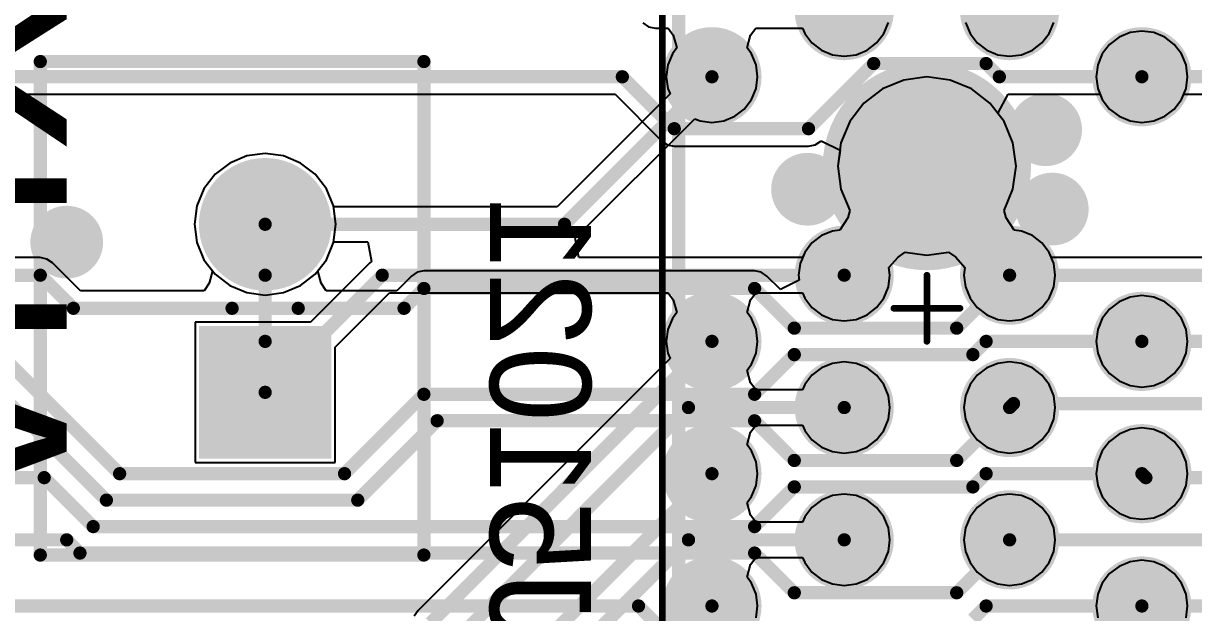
# Model space of a CAD drawing. Header units: millimetres. Extents: x 372 to 687, y 380 to 482.
# Drawn here: x 507.34 to 525.04, y 426.4 to 435.31 of the extents above; entities that cross this region are included whole.
import ezdxf

# ---------------------------------------------------------------- set-up
doc = ezdxf.new("R2010")
doc.units = ezdxf.units.MM
for name, color, linetype in [('BottomLayer', 5, 'Continuous'), ('BottomOverlay', 54, 'Continuous'), ('BottomSolder', 6, 'Continuous'), ('InternalPlane1', 76, 'Continuous'), ('InternalPlane2', 16, 'Continuous'), ('Mechanical13', 56, 'Continuous'), ('Mechanical15', 56, 'Continuous'), ('MultiLayer', 9, 'Continuous'), ('PadHoleLayer', 156, 'Continuous'), ('TopLayer', 1, 'Continuous'), ('TopSolder', 216, 'Continuous'), ('ViaHoleLayer', 16, 'Continuous')]:
    doc.layers.add(name, color=color, linetype=linetype)

# ---------------------------------------------------------------- blocks, each defined once
blk = doc.blocks.new('PCI_E_______36P_340')
at = {"layer": 'BottomLayer'}
for points, const_width in [([(-4.762, 3.245, 1), (-4.237, 3.245, 1)], 0.525), ([(-2.762, 3.245, 1), (-2.237, 3.245, 1)], 0.525), ([(-0.762, 3.245, 1), (-0.237, 3.245, 1)], 0.525), ([(3.238, 3.245, 1), (3.763, 3.245, 1)], 0.525), ([(-3.762, 1.245, 1), (-3.237, 1.245, 1)], 0.525), ([(-1.762, 1.245, 1), (-1.237, 1.245, 1)], 0.525), ([(0.238, 1.245, 1), (0.763, 1.245, 1)], 0.525), ([(4.238, 1.245, 1), (4.763, 1.245, 1)], 0.525), ([(1.638, -0.005, 1), (2.663, -0.005, 1)], 1.025), ([(-3.762, -1.255, 1), (-3.237, -1.255, 1)], 0.525), ([(-1.762, -1.255, 1), (-1.237, -1.255, 1)], 0.525), ([(0.238, -1.255, 1), (0.763, -1.255, 1)], 0.525), ([(4.238, -1.255, 1), (4.763, -1.255, 1)], 0.525), ([(-4.762, -3.255, 1), (-4.237, -3.255, 1)], 0.525), ([(-2.762, -3.255, 1), (-2.237, -3.255, 1)], 0.525), ([(-0.762, -3.255, 1), (-0.237, -3.255, 1)], 0.525), ([(3.238, -3.255, 1), (3.763, -3.255, 1)], 0.525)]:
    blk.add_lwpolyline(points, format="xyb", close=True, dxfattribs=dict(at, const_width=const_width))
at = {"layer": 'BottomSolder'}
for points, const_width in [([(-4.813, 3.245, 1), (-4.186, 3.245, 1)], 0.627), ([(-2.813, 3.245, 1), (-2.186, 3.245, 1)], 0.627), ([(-0.813, 3.245, 1), (-0.186, 3.245, 1)], 0.627), ([(3.187, 3.245, 1), (3.814, 3.245, 1)], 0.627), ([(-3.813, 1.245, 1), (-3.186, 1.245, 1)], 0.627), ([(-1.813, 1.245, 1), (-1.186, 1.245, 1)], 0.627), ([(0.187, 1.245, 1), (0.814, 1.245, 1)], 0.627), ([(4.187, 1.245, 1), (4.814, 1.245, 1)], 0.627), ([(1.587, -0.005, 1), (2.714, -0.005, 1)], 1.127), ([(-3.813, -1.255, 1), (-3.186, -1.255, 1)], 0.627), ([(-1.813, -1.255, 1), (-1.186, -1.255, 1)], 0.627), ([(0.187, -1.255, 1), (0.814, -1.255, 1)], 0.627), ([(4.187, -1.255, 1), (4.814, -1.255, 1)], 0.627), ([(-4.813, -3.255, 1), (-4.186, -3.255, 1)], 0.627), ([(-2.813, -3.255, 1), (-2.186, -3.255, 1)], 0.627), ([(-0.813, -3.255, 1), (-0.186, -3.255, 1)], 0.627), ([(3.187, -3.255, 1), (3.814, -3.255, 1)], 0.627)]:
    blk.add_lwpolyline(points, format="xyb", close=True, dxfattribs=dict(at, const_width=const_width))
at = {"layer": 'InternalPlane1'}
for points, const_width in [([(-4.875, 3.245, 1), (-4.125, 3.245, 1)], 0.75), ([(-2.875, 3.245, 1), (-2.125, 3.245, 1)], 0.75), ([(-0.875, 3.245, 1), (-0.125, 3.245, 1)], 0.75), ([(3.125, 3.245, 1), (3.875, 3.245, 1)], 0.75), ([(-3.875, 1.245, 1), (-3.125, 1.245, 1)], 0.75), ([(-1.875, 1.245, 1), (-1.125, 1.245, 1)], 0.75), ([(0.125, 1.245, 1), (0.875, 1.245, 1)], 0.75), ([(4.125, 1.245, 1), (4.875, 1.245, 1)], 0.75), ([(1.363, -0.005, 1), (2.938, -0.005, 1)], 1.575), ([(-3.875, -1.255, 1), (-3.125, -1.255, 1)], 0.75), ([(-1.875, -1.255, 1), (-1.125, -1.255, 1)], 0.75), ([(0.125, -1.255, 1), (0.875, -1.255, 1)], 0.75), ([(4.125, -1.255, 1), (4.875, -1.255, 1)], 0.75), ([(-4.875, -3.255, 1), (-4.125, -3.255, 1)], 0.75), ([(-2.875, -3.255, 1), (-2.125, -3.255, 1)], 0.75), ([(-0.875, -3.255, 1), (-0.125, -3.255, 1)], 0.75), ([(3.125, -3.255, 1), (3.875, -3.255, 1)], 0.75)]:
    blk.add_lwpolyline(points, format="xyb", close=True, dxfattribs=dict(at, const_width=const_width))
at = {"layer": 'InternalPlane2'}
for points, const_width in [([(-4.875, 3.245, 1), (-4.125, 3.245, 1)], 0.75), ([(-2.875, 3.245, 1), (-2.125, 3.245, 1)], 0.75), ([(-0.875, 3.245, 1), (-0.125, 3.245, 1)], 0.75), ([(3.125, 3.245, 1), (3.875, 3.245, 1)], 0.75), ([(-3.875, 1.245, 1), (-3.125, 1.245, 1)], 0.75), ([(-1.875, 1.245, 1), (-1.125, 1.245, 1)], 0.75), ([(0.125, 1.245, 1), (0.875, 1.245, 1)], 0.75), ([(4.125, 1.245, 1), (4.875, 1.245, 1)], 0.75), ([(1.363, -0.005, 1), (2.938, -0.005, 1)], 1.575), ([(-3.875, -1.255, 1), (-3.125, -1.255, 1)], 0.75), ([(-1.875, -1.255, 1), (-1.125, -1.255, 1)], 0.75), ([(0.125, -1.255, 1), (0.875, -1.255, 1)], 0.75), ([(4.125, -1.255, 1), (4.875, -1.255, 1)], 0.75), ([(-4.875, -3.255, 1), (-4.125, -3.255, 1)], 0.75), ([(-2.875, -3.255, 1), (-2.125, -3.255, 1)], 0.75), ([(-0.875, -3.255, 1), (-0.125, -3.255, 1)], 0.75), ([(3.125, -3.255, 1), (3.875, -3.255, 1)], 0.75)]:
    blk.add_lwpolyline(points, format="xyb", close=True, dxfattribs=dict(at, const_width=const_width))
at = {"layer": 'Mechanical13', "const_width": 0.2}
blk.add_lwpolyline([(-12.5, 3.747), (12.5, 3.747)], dxfattribs=at)
at = {"layer": 'Mechanical15', "const_width": 0.1}
for points in [[(-12.6, 3.995), (12.875, 3.995)], [(0, 0.495), (0, -0.505)], [(-0.5, -0.005), (0.5, -0.005)]]:
    blk.add_lwpolyline(points, dxfattribs=at)
at = {"layer": 'Mechanical15', "const_width": 0.05}
for points in [[(-0.025, 0.495, 1), (0.025, 0.495, 1)], [(-0.525, -0.005, 1), (-0.475, -0.005, 1)], [(0.475, -0.005, 1), (0.525, -0.005, 1)], [(-0.025, -0.505, 1), (0.025, -0.505, 1)]]:
    blk.add_lwpolyline(points, format="xyb", close=True, dxfattribs=at)
at = {"layer": 'MultiLayer'}
for points, const_width in [([(-4.762, 3.245, 1), (-4.237, 3.245, 1)], 0.525), ([(-2.762, 3.245, 1), (-2.237, 3.245, 1)], 0.525), ([(-0.762, 3.245, 1), (-0.237, 3.245, 1)], 0.525), ([(3.238, 3.245, 1), (3.763, 3.245, 1)], 0.525), ([(-3.762, 1.245, 1), (-3.237, 1.245, 1)], 0.525), ([(-1.762, 1.245, 1), (-1.237, 1.245, 1)], 0.525), ([(0.238, 1.245, 1), (0.763, 1.245, 1)], 0.525), ([(4.238, 1.245, 1), (4.763, 1.245, 1)], 0.525), ([(1.638, -0.005, 1), (2.663, -0.005, 1)], 1.025), ([(-3.762, -1.255, 1), (-3.237, -1.255, 1)], 0.525), ([(-1.762, -1.255, 1), (-1.237, -1.255, 1)], 0.525), ([(0.238, -1.255, 1), (0.763, -1.255, 1)], 0.525), ([(4.238, -1.255, 1), (4.763, -1.255, 1)], 0.525), ([(-4.762, -3.255, 1), (-4.237, -3.255, 1)], 0.525), ([(-2.762, -3.255, 1), (-2.237, -3.255, 1)], 0.525), ([(-0.762, -3.255, 1), (-0.237, -3.255, 1)], 0.525), ([(3.238, -3.255, 1), (3.763, -3.255, 1)], 0.525)]:
    blk.add_lwpolyline(points, format="xyb", close=True, dxfattribs=dict(at, const_width=const_width))
at = {"layer": 'PadHoleLayer'}
for points, const_width in [([(-4.675, 3.245, 1), (-4.325, 3.245, 1)], 0.35), ([(-2.675, 3.245, 1), (-2.325, 3.245, 1)], 0.35), ([(-0.675, 3.245, 1), (-0.325, 3.245, 1)], 0.35), ([(3.325, 3.245, 1), (3.675, 3.245, 1)], 0.35), ([(-3.675, 1.245, 1), (-3.325, 1.245, 1)], 0.35), ([(-1.675, 1.245, 1), (-1.325, 1.245, 1)], 0.35), ([(0.325, 1.245, 1), (0.675, 1.245, 1)], 0.35), ([(4.325, 1.245, 1), (4.675, 1.245, 1)], 0.35), ([(1.563, -0.005, 1), (2.738, -0.005, 1)], 1.175), ([(-3.675, -1.255, 1), (-3.325, -1.255, 1)], 0.35), ([(-1.675, -1.255, 1), (-1.325, -1.255, 1)], 0.35), ([(0.325, -1.255, 1), (0.675, -1.255, 1)], 0.35), ([(4.325, -1.255, 1), (4.675, -1.255, 1)], 0.35), ([(-4.675, -3.255, 1), (-4.325, -3.255, 1)], 0.35), ([(-2.675, -3.255, 1), (-2.325, -3.255, 1)], 0.35), ([(-0.675, -3.255, 1), (-0.325, -3.255, 1)], 0.35), ([(3.325, -3.255, 1), (3.675, -3.255, 1)], 0.35)]:
    blk.add_lwpolyline(points, format="xyb", close=True, dxfattribs=dict(at, const_width=const_width))
at = {"layer": 'TopLayer'}
for points, const_width in [([(-4.762, 3.245, 1), (-4.237, 3.245, 1)], 0.525), ([(-2.762, 3.245, 1), (-2.237, 3.245, 1)], 0.525), ([(-0.762, 3.245, 1), (-0.237, 3.245, 1)], 0.525), ([(3.238, 3.245, 1), (3.763, 3.245, 1)], 0.525), ([(-3.762, 1.245, 1), (-3.237, 1.245, 1)], 0.525), ([(-1.762, 1.245, 1), (-1.237, 1.245, 1)], 0.525), ([(0.238, 1.245, 1), (0.763, 1.245, 1)], 0.525), ([(4.238, 1.245, 1), (4.763, 1.245, 1)], 0.525), ([(1.638, -0.005, 1), (2.663, -0.005, 1)], 1.025), ([(-3.762, -1.255, 1), (-3.237, -1.255, 1)], 0.525), ([(-1.762, -1.255, 1), (-1.237, -1.255, 1)], 0.525), ([(0.238, -1.255, 1), (0.763, -1.255, 1)], 0.525), ([(4.238, -1.255, 1), (4.763, -1.255, 1)], 0.525), ([(-4.762, -3.255, 1), (-4.237, -3.255, 1)], 0.525), ([(-2.762, -3.255, 1), (-2.237, -3.255, 1)], 0.525), ([(-0.762, -3.255, 1), (-0.237, -3.255, 1)], 0.525), ([(3.238, -3.255, 1), (3.763, -3.255, 1)], 0.525)]:
    blk.add_lwpolyline(points, format="xyb", close=True, dxfattribs=dict(at, const_width=const_width))
at = {"layer": 'TopSolder'}
for points, const_width in [([(-4.813, 3.245, 1), (-4.186, 3.245, 1)], 0.627), ([(-2.813, 3.245, 1), (-2.186, 3.245, 1)], 0.627), ([(-0.813, 3.245, 1), (-0.186, 3.245, 1)], 0.627), ([(3.187, 3.245, 1), (3.814, 3.245, 1)], 0.627), ([(-3.813, 1.245, 1), (-3.186, 1.245, 1)], 0.627), ([(-1.813, 1.245, 1), (-1.186, 1.245, 1)], 0.627), ([(0.187, 1.245, 1), (0.814, 1.245, 1)], 0.627), ([(4.187, 1.245, 1), (4.814, 1.245, 1)], 0.627), ([(1.587, -0.005, 1), (2.714, -0.005, 1)], 1.127), ([(-3.813, -1.255, 1), (-3.186, -1.255, 1)], 0.627), ([(-1.813, -1.255, 1), (-1.186, -1.255, 1)], 0.627), ([(0.187, -1.255, 1), (0.814, -1.255, 1)], 0.627), ([(4.187, -1.255, 1), (4.814, -1.255, 1)], 0.627), ([(-4.813, -3.255, 1), (-4.186, -3.255, 1)], 0.627), ([(-2.813, -3.255, 1), (-2.186, -3.255, 1)], 0.627), ([(-0.813, -3.255, 1), (-0.186, -3.255, 1)], 0.627), ([(3.187, -3.255, 1), (3.814, -3.255, 1)], 0.627)]:
    blk.add_lwpolyline(points, format="xyb", close=True, dxfattribs=dict(at, const_width=const_width))
blk = doc.blocks.new('JST_2P_B_440')
at = {"layer": 'BottomLayer', "const_width": 0.9}
blk.add_lwpolyline([(-0.45, -1.27, 1), (0.45, -1.27, 1)], format="xyb", close=True, dxfattribs=at)
at = {"layer": 'BottomLayer'}
blk.add_solid([(-0.9, 0.37), (0.9, 0.37), (-0.9, 2.17), (0.9, 2.17)], dxfattribs=at)
at = {"layer": 'BottomSolder', "const_width": 1.002}
blk.add_lwpolyline([(-0.501, -1.27, 1), (0.501, -1.27, 1)], format="xyb", close=True, dxfattribs=at)
at = {"layer": 'BottomSolder'}
blk.add_solid([(-1.002, 0.268), (1.002, 0.268), (-1.002, 2.272), (1.002, 2.272)], dxfattribs=at)
at = {"layer": 'InternalPlane1', "const_width": 0.8}
for points in [[(-0.4, 1.27, 1), (0.4, 1.27, 1)], [(-0.4, -1.27, 1), (0.4, -1.27, 1)]]:
    blk.add_lwpolyline(points, format="xyb", close=True, dxfattribs=at)
at = {"layer": 'InternalPlane2', "const_width": 0.8}
for points in [[(-0.4, 1.27, 1), (0.4, 1.27, 1)], [(-0.4, -1.27, 1), (0.4, -1.27, 1)]]:
    blk.add_lwpolyline(points, format="xyb", close=True, dxfattribs=at)
at = {"layer": 'Mechanical15', "const_width": 0.2}
for points in [[(3.4, 3.73), (-2.4, 3.73)], [(-2.4, 3.73), (-2.4, -3.73)], [(3.4, 3.73), (3.4, -3.73)], [(0, 0.5), (0, -0.5)], [(0.5, 0), (-0.5, 0)], [(3.4, -3.73), (-2.4, -3.73)]]:
    blk.add_lwpolyline(points, dxfattribs=at)
at = {"layer": 'Mechanical15', "const_width": 0.1}
for points in [[(-2.45, 3.73, 1), (-2.35, 3.73, 1)], [(-2.45, 3.73, 1), (-2.35, 3.73, 1)], [(3.35, 3.73, 1), (3.45, 3.73, 1)], [(3.35, 3.73, 1), (3.45, 3.73, 1)], [(-0.05, 0.5, 1), (0.05, 0.5, 1)], [(-0.55, 0, 1), (-0.45, 0, 1)], [(0.45, 0, 1), (0.55, 0, 1)], [(-0.05, -0.5, 1), (0.05, -0.5, 1)], [(-2.45, -3.73, 1), (-2.35, -3.73, 1)], [(-2.45, -3.73, 1), (-2.35, -3.73, 1)], [(3.35, -3.73, 1), (3.45, -3.73, 1)], [(3.35, -3.73, 1), (3.45, -3.73, 1)]]:
    blk.add_lwpolyline(points, format="xyb", close=True, dxfattribs=at)
at = {"layer": 'MultiLayer', "const_width": 0.9}
blk.add_lwpolyline([(-0.45, -1.27, 1), (0.45, -1.27, 1)], format="xyb", close=True, dxfattribs=at)
at = {"layer": 'MultiLayer'}
blk.add_solid([(-0.9, 0.37), (0.9, 0.37), (-0.9, 2.17), (0.9, 2.17)], dxfattribs=at)
at = {"layer": 'PadHoleLayer', "const_width": 0.4}
for points in [[(-0.2, 1.27, 1), (0.2, 1.27, 1)], [(-0.2, -1.27, 1), (0.2, -1.27, 1)]]:
    blk.add_lwpolyline(points, format="xyb", close=True, dxfattribs=at)
at = {"layer": 'TopLayer', "const_width": 0.9}
blk.add_lwpolyline([(-0.45, -1.27, 1), (0.45, -1.27, 1)], format="xyb", close=True, dxfattribs=at)
at = {"layer": 'TopLayer'}
blk.add_solid([(-0.9, 0.37), (0.9, 0.37), (-0.9, 2.17), (0.9, 2.17)], dxfattribs=at)
at = {"layer": 'TopSolder', "const_width": 1.002}
blk.add_lwpolyline([(-0.501, -1.27, 1), (0.501, -1.27, 1)], format="xyb", close=True, dxfattribs=at)
at = {"layer": 'TopSolder'}
blk.add_solid([(-1.002, 0.268), (1.002, 0.268), (-1.002, 2.272), (1.002, 2.272)], dxfattribs=at)

msp = doc.modelspace()

# ---------------------------------------------------------------- linework, layer by layer
at = {"layer": 'BottomLayer'}
for p, q in [((494.887, 434.235), (516.29, 434.235)), ((516.29, 434.235), (516.997, 433.528)), ((522.079, 433.944), (522.234, 434.235)), ((522.234, 434.235), (523.624, 434.235)), ((523.624, 434.235), (523.657, 434.155)), ((524.854, 434.155), (524.887, 434.235)), ((524.887, 434.235), (546.29, 434.235)), ((523.657, 434.155), (523.767, 434.012)), ((523.767, 434.012), (523.91, 433.902)), ((524.601, 433.902), (524.744, 434.012)), ((524.744, 434.012), (524.854, 434.155)), ((522.171, 433.824), (522.079, 433.944)), ((522.306, 433.499), (522.171, 433.824)), ((523.91, 433.902), (524.077, 433.833)), ((524.077, 433.833), (524.255, 433.81)), ((524.255, 433.81), (524.434, 433.833)), ((524.434, 433.833), (524.601, 433.902)), ((516.997, 433.528), (516.997, 433.528)), ((516.997, 433.528), (517.083, 433.471)), ((517.083, 433.471), (517.185, 433.45)), ((519.215, 433.45), (519.317, 433.471)), ((519.317, 433.471), (519.403, 433.528)), ((519.403, 433.528), (519.406, 433.532)), ((519.406, 433.532), (519.691, 433.391)), ((522.352, 433.15), (522.306, 433.499)), ((510.723, 433.303), (510.465, 433.196)), ((511, 433.339), (510.723, 433.303)), ((511.277, 433.303), (511, 433.339)), ((511.535, 433.196), (511.277, 433.303)), ((517.185, 433.45), (517.185, 433.45)), ((517.185, 433.45), (519.215, 433.45)), ((519.215, 433.45), (519.215, 433.45)), ((519.691, 433.391), (519.659, 433.15)), ((510.465, 433.196), (510.244, 433.026)), ((511.756, 433.026), (511.535, 433.196)), ((519.659, 433.15), (519.705, 432.802)), ((522.306, 432.802), (522.352, 433.15)), ((510.244, 433.026), (510.074, 432.805)), ((511.926, 432.805), (511.756, 433.026)), ((510.074, 432.805), (509.967, 432.547)), ((512.033, 432.547), (511.926, 432.805)), ((519.705, 432.802), (519.839, 432.477)), ((522.171, 432.477), (522.306, 432.802)), ((509.967, 432.547), (509.931, 432.27)), ((512.069, 432.27), (512.033, 432.547)), ((519.839, 432.477), (519.807, 432.369)), ((522.203, 432.369), (522.171, 432.477)), ((509.931, 432.27), (509.967, 431.993)), ((512.033, 431.993), (512.069, 432.27)), ((519.807, 432.369), (519.687, 432.182)), ((522.323, 432.182), (522.203, 432.369)), ((519.41, 432.099), (519.267, 431.989)), ((519.577, 432.168), (519.41, 432.099)), ((519.687, 432.182), (519.577, 432.168)), ((522.434, 432.168), (522.323, 432.182)), ((522.601, 432.099), (522.434, 432.168)), ((522.744, 431.989), (522.601, 432.099)), ((509.967, 431.993), (510.074, 431.735)), ((511.926, 431.735), (512.033, 431.993)), ((519.267, 431.989), (519.157, 431.846)), ((522.854, 431.846), (522.744, 431.989)), ((507.6, 431.766), (492.887, 431.766)), ((507.701, 431.745), (507.6, 431.766)), ((507.6, 431.766), (507.6, 431.766)), ((507.787, 431.688), (507.701, 431.745)), ((508.21, 431.265), (507.787, 431.688)), ((510.074, 431.735), (510.205, 431.565)), ((511.795, 431.565), (511.926, 431.735)), ((519.157, 431.846), (519.088, 431.679)), ((522.887, 431.766), (522.854, 431.846)), ((537.6, 431.766), (522.887, 431.766)), ((510.205, 431.565), (510.153, 431.379)), ((511.847, 431.379), (511.795, 431.565)), ((513.299, 431.545), (513.213, 431.487)), ((513.4, 431.565), (513.299, 431.545)), ((518.4, 431.565), (513.4, 431.565)), ((518.501, 431.545), (518.4, 431.565)), ((518.4, 431.565), (518.4, 431.565)), ((518.587, 431.487), (518.501, 431.545)), ((519.088, 431.679), (519.064, 431.5)), ((510.153, 431.379), (510.076, 431.265)), ((511.924, 431.265), (511.847, 431.379)), ((513.213, 431.487), (512.99, 431.265)), ((513.213, 431.487), (513.213, 431.487)), ((518.79, 431.285), (518.587, 431.487)), ((519.074, 431.425), (518.79, 431.285)), ((519.064, 431.5), (519.074, 431.425)), ((510.076, 431.265), (508.21, 431.265)), ((512.99, 431.265), (511.924, 431.265))]:
    msp.add_line(p, q, dxfattribs=at)
at = {"layer": 'BottomLayer', "const_width": 0.2}
for points in [[(519.215, 433.715), (520.2, 434.7)], [(520.2, 434.7), (521.9, 434.7)], [(521.9, 434.7), (522.1, 434.5)], [(494.255, 434.5), (516.4, 434.5)], [(516.4, 434.5), (517.185, 433.715)], [(522.1, 434.5), (524.255, 434.5)], [(524.255, 434.5), (546.4, 434.5)], [(517.185, 433.715), (519.215, 433.715)], [(492.255, 431.5), (507.6, 431.5)], [(507.6, 431.5), (508.1, 431)], [(521.455, 430.7), (522.255, 431.5)], [(522.255, 431.5), (537.6, 431.5)], [(513.1, 431), (513.4, 431.3)], [(513.4, 431.3), (518.4, 431.3)], [(518.4, 431.3), (519, 430.7)], [(508.1, 431), (513.1, 431)], [(519, 430.7), (521.455, 430.7)], [(506.8, 430.5), (508.8, 428.5)], [(521.7, 430.3), (521.9, 430.5)], [(521.9, 430.5), (524.255, 430.5)], [(524.255, 430.5), (536.8, 430.5)], [(518.4, 429.7), (519, 430.3)], [(519, 430.3), (521.7, 430.3)], [(512.2, 428.5), (513.4, 429.7)], [(513.4, 429.7), (518.4, 429.7)], [(507.14, 429.56), (508.6, 428.1)], [(521.455, 428.7), (522.255, 429.5)], [(522.255, 429.5), (522.315, 429.56)], [(522.315, 429.56), (537.14, 429.56)], [(512.4, 428.1), (513.6, 429.3)], [(513.6, 429.3), (518.4, 429.3)], [(518.4, 429.3), (519, 428.7)], [(519, 428.7), (521.455, 428.7)], [(494.316, 428.44), (507.66, 428.44)], [(507.66, 428.44), (508.4, 427.7)], [(508.8, 428.5), (512.2, 428.5)], [(521.7, 428.3), (521.9, 428.5)], [(521.9, 428.5), (524.255, 428.5)], [(524.255, 428.5), (524.316, 428.44)], [(524.316, 428.44), (537.66, 428.44)], [(518.4, 427.7), (519, 428.3)], [(519, 428.3), (521.7, 428.3)], [(508.6, 428.1), (512.4, 428.1)], [(508.4, 427.7), (518.4, 427.7)], [(492.255, 427.5), (508, 427.5)], [(508, 427.5), (508.2, 427.3)], [(521.455, 426.7), (522.255, 427.5)], [(522.255, 427.5), (538, 427.5)], [(508.2, 427.3), (518.4, 427.3)], [(518.4, 427.3), (519, 426.7)], [(519, 426.7), (521.455, 426.7)], [(494.255, 426.5), (516.645, 426.5)], [(516.645, 426.5), (517.446, 425.7)], [(521.7, 426.3), (521.9, 426.5)], [(521.9, 426.5), (524.255, 426.5)], [(524.255, 426.5), (546.645, 426.5)]]:
    msp.add_lwpolyline(points, dxfattribs=at)
at = {"layer": 'BottomLayer'}
for points, const_width in [([(520.15, 434.7, 1), (520.25, 434.7, 1)], 0.1), ([(520.15, 434.7, 1), (520.25, 434.7, 1)], 0.1), ([(521.85, 434.7, 1), (521.95, 434.7, 1)], 0.1), ([(521.85, 434.7, 1), (521.95, 434.7, 1)], 0.1), ([(516.35, 434.5, 1), (516.45, 434.5, 1)], 0.1), ([(516.35, 434.5, 1), (516.45, 434.5, 1)], 0.1), ([(522.05, 434.5, 1), (522.15, 434.5, 1)], 0.1), ([(522.05, 434.5, 1), (522.15, 434.5, 1)], 0.1), ([(524.205, 434.5, 1), (524.305, 434.5, 1)], 0.1), ([(524.205, 434.5, 1), (524.305, 434.5, 1)], 0.1), ([(522.65, 433.7, 1), (522.95, 433.7, 1)], 0.3), ([(517.135, 433.715, 1), (517.235, 433.715, 1)], 0.1), ([(517.135, 433.715, 1), (517.235, 433.715, 1)], 0.1), ([(519.165, 433.715, 1), (519.265, 433.715, 1)], 0.1), ([(519.165, 433.715, 1), (519.265, 433.715, 1)], 0.1), ([(519.05, 432.8, 1), (519.35, 432.8, 1)], 0.3), ([(522.75, 432.5, 1), (523.05, 432.5, 1)], 0.3), ([(507.85, 432, 1), (508.15, 432, 1)], 0.3), ([(507.55, 431.5, 1), (507.65, 431.5, 1)], 0.1), ([(507.55, 431.5, 1), (507.65, 431.5, 1)], 0.1), ([(522.205, 431.5, 1), (522.305, 431.5, 1)], 0.1), ([(522.205, 431.5, 1), (522.305, 431.5, 1)], 0.1), ([(513.35, 431.3, 1), (513.45, 431.3, 1)], 0.1), ([(513.35, 431.3, 1), (513.45, 431.3, 1)], 0.1), ([(518.35, 431.3, 1), (518.45, 431.3, 1)], 0.1), ([(518.35, 431.3, 1), (518.45, 431.3, 1)], 0.1), ([(508.05, 431, 1), (508.15, 431, 1)], 0.1), ([(508.05, 431, 1), (508.15, 431, 1)], 0.1), ([(513.05, 431, 1), (513.15, 431, 1)], 0.1), ([(513.05, 431, 1), (513.15, 431, 1)], 0.1), ([(518.95, 430.7, 1), (519.05, 430.7, 1)], 0.1), ([(518.95, 430.7, 1), (519.05, 430.7, 1)], 0.1), ([(521.405, 430.7, 1), (521.505, 430.7, 1)], 0.1), ([(521.405, 430.7, 1), (521.505, 430.7, 1)], 0.1), ([(521.85, 430.5, 1), (521.95, 430.5, 1)], 0.1), ([(521.85, 430.5, 1), (521.95, 430.5, 1)], 0.1), ([(524.205, 430.5, 1), (524.305, 430.5, 1)], 0.1), ([(524.205, 430.5, 1), (524.305, 430.5, 1)], 0.1), ([(518.95, 430.3, 1), (519.05, 430.3, 1)], 0.1), ([(518.95, 430.3, 1), (519.05, 430.3, 1)], 0.1), ([(521.65, 430.3, 1), (521.75, 430.3, 1)], 0.1), ([(521.65, 430.3, 1), (521.75, 430.3, 1)], 0.1), ([(513.35, 429.7, 1), (513.45, 429.7, 1)], 0.1), ([(513.35, 429.7, 1), (513.45, 429.7, 1)], 0.1), ([(518.35, 429.7, 1), (518.45, 429.7, 1)], 0.1), ([(518.35, 429.7, 1), (518.45, 429.7, 1)], 0.1), ([(522.205, 429.5, 1), (522.305, 429.5, 1)], 0.1), ([(522.205, 429.5, 1), (522.305, 429.5, 1)], 0.1), ([(522.265, 429.56, 1), (522.365, 429.56, 1)], 0.1), ([(522.265, 429.56, 1), (522.365, 429.56, 1)], 0.1), ([(513.55, 429.3, 1), (513.65, 429.3, 1)], 0.1), ([(513.55, 429.3, 1), (513.65, 429.3, 1)], 0.1), ([(518.35, 429.3, 1), (518.45, 429.3, 1)], 0.1), ([(518.35, 429.3, 1), (518.45, 429.3, 1)], 0.1), ([(518.95, 428.7, 1), (519.05, 428.7, 1)], 0.1), ([(518.95, 428.7, 1), (519.05, 428.7, 1)], 0.1), ([(521.405, 428.7, 1), (521.505, 428.7, 1)], 0.1), ([(521.405, 428.7, 1), (521.505, 428.7, 1)], 0.1), ([(507.61, 428.44, 1), (507.71, 428.44, 1)], 0.1), ([(507.61, 428.44, 1), (507.71, 428.44, 1)], 0.1), ([(508.75, 428.5, 1), (508.85, 428.5, 1)], 0.1), ([(508.75, 428.5, 1), (508.85, 428.5, 1)], 0.1), ([(512.15, 428.5, 1), (512.25, 428.5, 1)], 0.1), ([(512.15, 428.5, 1), (512.25, 428.5, 1)], 0.1), ([(521.85, 428.5, 1), (521.95, 428.5, 1)], 0.1), ([(521.85, 428.5, 1), (521.95, 428.5, 1)], 0.1), ([(524.205, 428.5, 1), (524.305, 428.5, 1)], 0.1), ([(524.205, 428.5, 1), (524.305, 428.5, 1)], 0.1), ([(524.266, 428.44, 1), (524.366, 428.44, 1)], 0.1), ([(524.266, 428.44, 1), (524.366, 428.44, 1)], 0.1), ([(518.95, 428.3, 1), (519.05, 428.3, 1)], 0.1), ([(518.95, 428.3, 1), (519.05, 428.3, 1)], 0.1), ([(521.65, 428.3, 1), (521.75, 428.3, 1)], 0.1), ([(521.65, 428.3, 1), (521.75, 428.3, 1)], 0.1), ([(508.55, 428.1, 1), (508.65, 428.1, 1)], 0.1), ([(508.55, 428.1, 1), (508.65, 428.1, 1)], 0.1), ([(512.35, 428.1, 1), (512.45, 428.1, 1)], 0.1), ([(512.35, 428.1, 1), (512.45, 428.1, 1)], 0.1), ([(508.35, 427.7, 1), (508.45, 427.7, 1)], 0.1), ([(508.35, 427.7, 1), (508.45, 427.7, 1)], 0.1), ([(518.35, 427.7, 1), (518.45, 427.7, 1)], 0.1), ([(518.35, 427.7, 1), (518.45, 427.7, 1)], 0.1), ([(507.95, 427.5, 1), (508.05, 427.5, 1)], 0.1), ([(507.95, 427.5, 1), (508.05, 427.5, 1)], 0.1), ([(522.205, 427.5, 1), (522.305, 427.5, 1)], 0.1), ([(522.205, 427.5, 1), (522.305, 427.5, 1)], 0.1), ([(508.15, 427.3, 1), (508.25, 427.3, 1)], 0.1), ([(508.15, 427.3, 1), (508.25, 427.3, 1)], 0.1), ([(518.35, 427.3, 1), (518.45, 427.3, 1)], 0.1), ([(518.35, 427.3, 1), (518.45, 427.3, 1)], 0.1), ([(518.95, 426.7, 1), (519.05, 426.7, 1)], 0.1), ([(518.95, 426.7, 1), (519.05, 426.7, 1)], 0.1), ([(521.405, 426.7, 1), (521.505, 426.7, 1)], 0.1), ([(521.405, 426.7, 1), (521.505, 426.7, 1)], 0.1), ([(516.595, 426.5, 1), (516.695, 426.5, 1)], 0.1), ([(516.595, 426.5, 1), (516.695, 426.5, 1)], 0.1), ([(521.85, 426.5, 1), (521.95, 426.5, 1)], 0.1), ([(521.85, 426.5, 1), (521.95, 426.5, 1)], 0.1), ([(524.205, 426.5, 1), (524.305, 426.5, 1)], 0.1), ([(524.205, 426.5, 1), (524.305, 426.5, 1)], 0.1)]:
    msp.add_lwpolyline(points, format="xyb", close=True, dxfattribs=dict(at, const_width=const_width))
at = {"layer": 'InternalPlane1', "const_width": 0.55}
for points in [[(522.525, 433.7, 1), (523.075, 433.7, 1)], [(518.925, 432.8, 1), (519.475, 432.8, 1)], [(522.625, 432.5, 1), (523.175, 432.5, 1)], [(507.725, 432, 1), (508.275, 432, 1)]]:
    msp.add_lwpolyline(points, format="xyb", close=True, dxfattribs=at)
at = {"layer": 'InternalPlane2', "const_width": 0.55}
for points in [[(522.525, 433.7, 1), (523.075, 433.7, 1)], [(518.925, 432.8, 1), (519.475, 432.8, 1)], [(522.625, 432.5, 1), (523.175, 432.5, 1)], [(507.725, 432, 1), (508.275, 432, 1)]]:
    msp.add_lwpolyline(points, format="xyb", close=True, dxfattribs=at)
at = {"layer": 'MultiLayer', "const_width": 0.3}
for points in [[(522.65, 433.7, 1), (522.95, 433.7, 1)], [(519.05, 432.8, 1), (519.35, 432.8, 1)], [(522.75, 432.5, 1), (523.05, 432.5, 1)], [(507.85, 432, 1), (508.15, 432, 1)]]:
    msp.add_lwpolyline(points, format="xyb", close=True, dxfattribs=at)
at = {"layer": 'TopLayer'}
for p, q in [((516.712, 435.313), (516.798, 435.256)), ((516.798, 435.256), (516.9, 435.235)), ((516.9, 435.235), (517.095, 435.235)), ((517.095, 435.235), (517.17, 435.127)), ((518.34, 435.127), (518.416, 435.235)), ((518.416, 435.235), (519.124, 435.235)), ((519.124, 435.235), (519.157, 435.155)), ((520.354, 435.155), (520.423, 435.322)), ((521.588, 435.322), (521.657, 435.155)), ((522.854, 435.155), (522.923, 435.322)), ((517.17, 435.127), (517.226, 434.935)), ((518.285, 434.935), (518.34, 435.127)), ((519.157, 435.155), (519.267, 435.012)), ((520.244, 435.012), (520.354, 435.155)), ((521.657, 435.155), (521.767, 435.012)), ((522.744, 435.012), (522.854, 435.155)), ((523.91, 435.099), (523.767, 434.989)), ((524.077, 435.168), (523.91, 435.099)), ((524.255, 435.191), (524.077, 435.168)), ((524.434, 435.168), (524.255, 435.191)), ((524.601, 435.099), (524.434, 435.168)), ((524.744, 434.989), (524.601, 435.099)), ((517.226, 434.935), (517.157, 434.846)), ((518.354, 434.846), (518.285, 434.935)), ((519.267, 435.012), (519.41, 434.902)), ((519.41, 434.902), (519.577, 434.833)), ((519.934, 434.833), (520.101, 434.902)), ((520.101, 434.902), (520.244, 435.012)), ((521.767, 435.012), (521.91, 434.902)), ((521.91, 434.902), (522.077, 434.833)), ((522.434, 434.833), (522.601, 434.902)), ((522.601, 434.902), (522.744, 435.012)), ((523.767, 434.989), (523.657, 434.846)), ((524.854, 434.846), (524.744, 434.989)), ((517.157, 434.846), (517.088, 434.679)), ((518.423, 434.679), (518.354, 434.846)), ((519.577, 434.833), (519.755, 434.81)), ((519.755, 434.81), (519.934, 434.833)), ((522.077, 434.833), (522.255, 434.81)), ((522.255, 434.81), (522.434, 434.833)), ((523.657, 434.846), (523.588, 434.679)), ((524.923, 434.679), (524.854, 434.846)), ((517.088, 434.679), (517.064, 434.5)), ((518.446, 434.5), (518.423, 434.679)), ((523.588, 434.679), (523.564, 434.5)), ((524.946, 434.5), (524.923, 434.679)), ((517.064, 434.5), (517.088, 434.322)), ((518.423, 434.322), (518.446, 434.5)), ((520.657, 434.451), (520.332, 434.317)), ((521.005, 434.497), (520.657, 434.451)), ((521.354, 434.451), (521.005, 434.497)), ((521.679, 434.317), (521.354, 434.451)), ((523.564, 434.5), (523.588, 434.322)), ((524.923, 434.322), (524.946, 434.5)), ((517.121, 434.241), (515.415, 432.535)), ((517.088, 434.322), (517.121, 434.241)), ((518.354, 434.155), (518.423, 434.322)), ((520.332, 434.317), (520.053, 434.103)), ((521.957, 434.103), (521.679, 434.317)), ((523.588, 434.322), (523.657, 434.155)), ((524.854, 434.155), (524.923, 434.322)), ((518.101, 433.902), (518.244, 434.012)), ((518.244, 434.012), (518.354, 434.155)), ((520.053, 434.103), (519.839, 433.824)), ((522.171, 433.824), (521.957, 434.103)), ((523.657, 434.155), (523.767, 434.012)), ((523.767, 434.012), (523.91, 433.902)), ((524.601, 433.902), (524.744, 434.012)), ((524.744, 434.012), (524.854, 434.155)), ((515.712, 432.083), (517.496, 433.866)), ((517.496, 433.866), (517.577, 433.833)), ((517.577, 433.833), (517.755, 433.81)), ((517.755, 433.81), (517.934, 433.833)), ((517.934, 433.833), (518.101, 433.902)), ((519.839, 433.824), (519.705, 433.499)), ((522.306, 433.499), (522.171, 433.824)), ((523.91, 433.902), (524.077, 433.833)), ((524.077, 433.833), (524.255, 433.81)), ((524.255, 433.81), (524.434, 433.833)), ((524.434, 433.833), (524.601, 433.902)), ((519.705, 433.499), (519.659, 433.15)), ((522.352, 433.15), (522.306, 433.499)), ((510.723, 433.303), (510.465, 433.196)), ((511, 433.339), (510.723, 433.303)), ((511.277, 433.303), (511, 433.339)), ((511.535, 433.196), (511.277, 433.303)), ((510.465, 433.196), (510.244, 433.026)), ((511.756, 433.026), (511.535, 433.196)), ((519.659, 433.15), (519.705, 432.802)), ((522.306, 432.802), (522.352, 433.15)), ((510.244, 433.026), (510.074, 432.805)), ((511.926, 432.805), (511.756, 433.026)), ((510.074, 432.805), (509.967, 432.547)), ((512.033, 432.547), (511.926, 432.805)), ((519.705, 432.802), (519.839, 432.477)), ((522.171, 432.477), (522.306, 432.802)), ((509.967, 432.547), (509.931, 432.27)), ((512.034, 432.535), (512.033, 432.547)), ((515.415, 432.535), (512.034, 432.535)), ((519.839, 432.477), (519.807, 432.369)), ((522.203, 432.369), (522.171, 432.477)), ((509.931, 432.27), (509.967, 431.993)), ((519.807, 432.369), (519.687, 432.182)), ((522.323, 432.182), (522.203, 432.369)), ((515.687, 432.066), (515.712, 432.083)), ((515.742, 431.766), (515.687, 432.066)), ((519.41, 432.099), (519.267, 431.989)), ((519.577, 432.168), (519.41, 432.099)), ((519.687, 432.182), (519.577, 432.168)), ((522.434, 432.168), (522.323, 432.182)), ((522.601, 432.099), (522.434, 432.168)), ((522.744, 431.989), (522.601, 432.099)), ((509.967, 431.993), (510.074, 431.735)), ((511.926, 431.735), (512.033, 431.993)), ((512.033, 431.993), (512.034, 432.005)), ((512.034, 432.005), (512.553, 432.005)), ((512.553, 432.005), (512.608, 431.705)), ((519.267, 431.989), (519.157, 431.846)), ((522.854, 431.846), (522.744, 431.989)), ((510.074, 431.735), (510.244, 431.514)), ((512.583, 431.688), (511.685, 430.79)), ((511.756, 431.514), (511.926, 431.735)), ((512.608, 431.705), (512.583, 431.688)), ((512.583, 431.688), (512.583, 431.688)), ((519.124, 431.766), (515.742, 431.766)), ((519.157, 431.846), (519.124, 431.766)), ((520.431, 431.619), (520.568, 431.775)), ((520.568, 431.775), (520.678, 431.847)), ((520.678, 431.847), (521.005, 431.804)), ((521.005, 431.804), (521.333, 431.847)), ((521.333, 431.847), (521.442, 431.775)), ((521.442, 431.775), (521.58, 431.619)), ((522.923, 431.679), (522.854, 431.846)), ((510.244, 431.514), (510.465, 431.344)), ((511.535, 431.344), (511.756, 431.514)), ((520.446, 431.5), (520.431, 431.619)), ((521.58, 431.619), (521.564, 431.5)), ((522.946, 431.5), (522.923, 431.679)), ((510.465, 431.344), (510.723, 431.237)), ((511.277, 431.237), (511.535, 431.344)), ((520.423, 431.322), (520.446, 431.5)), ((521.564, 431.5), (521.588, 431.322)), ((522.923, 431.322), (522.946, 431.5)), ((510.723, 431.237), (511, 431.201)), ((511, 431.201), (511.277, 431.237)), ((512.06, 430.415), (512.88, 431.235)), ((512.88, 431.235), (517.095, 431.235)), ((517.095, 431.235), (517.17, 431.127)), ((518.34, 431.127), (518.416, 431.235)), ((518.416, 431.235), (519.124, 431.235)), ((519.124, 431.235), (519.157, 431.155)), ((519.157, 431.155), (519.267, 431.012)), ((520.244, 431.012), (520.354, 431.155)), ((520.354, 431.155), (520.423, 431.322)), ((521.588, 431.322), (521.657, 431.155)), ((521.657, 431.155), (521.767, 431.012)), ((522.744, 431.012), (522.854, 431.155)), ((522.854, 431.155), (522.923, 431.322)), ((524.077, 431.168), (523.91, 431.099)), ((524.255, 431.191), (524.077, 431.168)), ((524.434, 431.168), (524.255, 431.191)), ((524.601, 431.099), (524.434, 431.168)), ((517.17, 431.127), (517.226, 430.935)), ((518.285, 430.935), (518.34, 431.127)), ((519.267, 431.012), (519.41, 430.902)), ((520.101, 430.902), (520.244, 431.012)), ((521.767, 431.012), (521.91, 430.902)), ((522.601, 430.902), (522.744, 431.012)), ((523.767, 430.989), (523.657, 430.846)), ((523.91, 431.099), (523.767, 430.989)), ((524.744, 430.989), (524.601, 431.099)), ((524.854, 430.846), (524.744, 430.989)), ((517.157, 430.846), (517.088, 430.679)), ((517.226, 430.935), (517.157, 430.846)), ((518.354, 430.846), (518.285, 430.935)), ((518.423, 430.679), (518.354, 430.846)), ((519.41, 430.902), (519.577, 430.833)), ((519.577, 430.833), (519.755, 430.81)), ((519.755, 430.81), (519.934, 430.833)), ((519.934, 430.833), (520.101, 430.902)), ((521.91, 430.902), (522.077, 430.833)), ((522.077, 430.833), (522.255, 430.81)), ((522.255, 430.81), (522.434, 430.833)), ((522.434, 430.833), (522.601, 430.902)), ((523.657, 430.846), (523.588, 430.679)), ((524.923, 430.679), (524.854, 430.846)), ((511.685, 430.79), (509.94, 430.79)), ((509.94, 430.79), (509.94, 428.67)), ((517.088, 430.679), (517.064, 430.5)), ((518.446, 430.5), (518.423, 430.679)), ((523.588, 430.679), (523.564, 430.5)), ((524.946, 430.5), (524.923, 430.679)), ((517.064, 430.5), (517.088, 430.322)), ((518.423, 430.322), (518.446, 430.5)), ((523.564, 430.5), (523.588, 430.322)), ((524.923, 430.322), (524.946, 430.5)), ((512.06, 428.67), (512.06, 430.415)), ((517.088, 430.322), (517.121, 430.241)), ((518.354, 430.155), (518.423, 430.322)), ((523.588, 430.322), (523.657, 430.155)), ((524.854, 430.155), (524.923, 430.322)), ((517.121, 430.241), (513.313, 426.433)), ((518.285, 430.066), (518.354, 430.155)), ((519.41, 430.099), (519.267, 429.989)), ((519.577, 430.168), (519.41, 430.099)), ((519.755, 430.191), (519.577, 430.168)), ((519.934, 430.168), (519.755, 430.191)), ((520.101, 430.099), (519.934, 430.168)), ((520.244, 429.989), (520.101, 430.099)), ((521.91, 430.099), (521.767, 429.989)), ((522.077, 430.168), (521.91, 430.099)), ((522.255, 430.191), (522.077, 430.168)), ((522.434, 430.168), (522.255, 430.191)), ((522.601, 430.099), (522.434, 430.168)), ((522.744, 429.989), (522.601, 430.099)), ((523.657, 430.155), (523.767, 430.012)), ((524.744, 430.012), (524.854, 430.155)), ((518.34, 429.873), (518.285, 430.066)), ((519.267, 429.989), (519.157, 429.846)), ((520.354, 429.846), (520.244, 429.989)), ((521.767, 429.989), (521.657, 429.846)), ((522.854, 429.846), (522.744, 429.989)), ((523.767, 430.012), (523.91, 429.902)), ((524.601, 429.902), (524.744, 430.012)), ((518.416, 429.766), (518.34, 429.873)), ((519.124, 429.766), (518.416, 429.766)), ((519.157, 429.846), (519.124, 429.766)), ((520.423, 429.679), (520.354, 429.846)), ((521.657, 429.846), (521.588, 429.679)), ((522.923, 429.679), (522.854, 429.846)), ((523.91, 429.902), (524.077, 429.833)), ((524.077, 429.833), (524.255, 429.81)), ((524.255, 429.81), (524.434, 429.833)), ((524.434, 429.833), (524.601, 429.902)), ((520.446, 429.5), (520.423, 429.679)), ((521.588, 429.679), (521.564, 429.5)), ((522.946, 429.5), (522.923, 429.679)), ((520.423, 429.322), (520.446, 429.5)), ((521.564, 429.5), (521.588, 429.322)), ((522.923, 429.322), (522.946, 429.5)), ((518.34, 429.127), (518.416, 429.235)), ((518.416, 429.235), (519.124, 429.235)), ((519.124, 429.235), (519.157, 429.155)), ((520.354, 429.155), (520.423, 429.322)), ((521.588, 429.322), (521.657, 429.155)), ((522.854, 429.155), (522.923, 429.322)), ((518.285, 428.935), (518.34, 429.127)), ((519.157, 429.155), (519.267, 429.012)), ((520.244, 429.012), (520.354, 429.155)), ((521.657, 429.155), (521.767, 429.012)), ((522.744, 429.012), (522.854, 429.155)), ((523.91, 429.099), (523.767, 428.989)), ((524.077, 429.168), (523.91, 429.099)), ((524.255, 429.191), (524.077, 429.168)), ((524.434, 429.168), (524.255, 429.191)), ((524.601, 429.099), (524.434, 429.168)), ((524.744, 428.989), (524.601, 429.099)), ((518.354, 428.846), (518.285, 428.935)), ((519.267, 429.012), (519.41, 428.902)), ((519.41, 428.902), (519.577, 428.833)), ((519.934, 428.833), (520.101, 428.902)), ((520.101, 428.902), (520.244, 429.012)), ((521.767, 429.012), (521.91, 428.902)), ((521.91, 428.902), (522.077, 428.833)), ((522.434, 428.833), (522.601, 428.902)), ((522.601, 428.902), (522.744, 429.012)), ((523.767, 428.989), (523.657, 428.846)), ((524.854, 428.846), (524.744, 428.989)), ((518.423, 428.679), (518.354, 428.846)), ((518.446, 428.5), (518.423, 428.679)), ((519.577, 428.833), (519.755, 428.81)), ((519.755, 428.81), (519.934, 428.833)), ((522.077, 428.833), (522.255, 428.81)), ((522.255, 428.81), (522.434, 428.833)), ((523.588, 428.679), (523.564, 428.5)), ((523.657, 428.846), (523.588, 428.679)), ((524.923, 428.679), (524.854, 428.846)), ((524.946, 428.5), (524.923, 428.679)), ((509.94, 428.67), (512.06, 428.67)), ((518.423, 428.322), (518.446, 428.5)), ((523.564, 428.5), (523.588, 428.322)), ((524.923, 428.322), (524.946, 428.5)), ((518.354, 428.155), (518.423, 428.322)), ((523.588, 428.322), (523.657, 428.155)), ((524.854, 428.155), (524.923, 428.322)), ((518.285, 428.066), (518.354, 428.155)), ((519.577, 428.168), (519.41, 428.099)), ((519.755, 428.191), (519.577, 428.168)), ((519.934, 428.168), (519.755, 428.191)), ((520.101, 428.099), (519.934, 428.168)), ((522.077, 428.168), (521.91, 428.099)), ((522.255, 428.191), (522.077, 428.168)), ((522.434, 428.168), (522.255, 428.191)), ((522.601, 428.099), (522.434, 428.168)), ((523.657, 428.155), (523.767, 428.012)), ((524.744, 428.012), (524.854, 428.155)), ((518.34, 427.873), (518.285, 428.066)), ((519.267, 427.989), (519.157, 427.846)), ((519.41, 428.099), (519.267, 427.989)), ((520.244, 427.989), (520.101, 428.099)), ((520.354, 427.846), (520.244, 427.989)), ((521.767, 427.989), (521.657, 427.846)), ((521.91, 428.099), (521.767, 427.989)), ((522.744, 427.989), (522.601, 428.099)), ((522.854, 427.846), (522.744, 427.989)), ((523.767, 428.012), (523.91, 427.902)), ((524.601, 427.902), (524.744, 428.012)), ((518.416, 427.766), (518.34, 427.873)), ((519.157, 427.846), (519.124, 427.766)), ((520.423, 427.679), (520.354, 427.846)), ((521.657, 427.846), (521.588, 427.679)), ((522.923, 427.679), (522.854, 427.846)), ((523.91, 427.902), (524.077, 427.833)), ((524.077, 427.833), (524.255, 427.81)), ((524.255, 427.81), (524.434, 427.833)), ((524.434, 427.833), (524.601, 427.902)), ((519.124, 427.766), (518.416, 427.766)), ((520.446, 427.5), (520.423, 427.679)), ((521.588, 427.679), (521.564, 427.5)), ((522.946, 427.5), (522.923, 427.679)), ((520.423, 427.322), (520.446, 427.5)), ((521.564, 427.5), (521.588, 427.322)), ((522.923, 427.322), (522.946, 427.5)), ((520.354, 427.155), (520.423, 427.322)), ((521.588, 427.322), (521.657, 427.155)), ((522.854, 427.155), (522.923, 427.322)), ((518.285, 426.935), (518.34, 427.127)), ((518.34, 427.127), (518.416, 427.235)), ((518.416, 427.235), (519.124, 427.235)), ((519.124, 427.235), (519.157, 427.155)), ((519.157, 427.155), (519.267, 427.012)), ((520.244, 427.012), (520.354, 427.155)), ((521.657, 427.155), (521.767, 427.012)), ((522.744, 427.012), (522.854, 427.155)), ((523.91, 427.099), (523.767, 426.989)), ((524.077, 427.168), (523.91, 427.099)), ((524.255, 427.191), (524.077, 427.168)), ((524.434, 427.168), (524.255, 427.191)), ((524.601, 427.099), (524.434, 427.168)), ((524.744, 426.989), (524.601, 427.099)), ((518.354, 426.846), (518.285, 426.935)), ((519.267, 427.012), (519.41, 426.902)), ((520.101, 426.902), (520.244, 427.012)), ((521.767, 427.012), (521.91, 426.902)), ((522.601, 426.902), (522.744, 427.012)), ((523.767, 426.989), (523.657, 426.846)), ((524.854, 426.846), (524.744, 426.989)), ((518.423, 426.679), (518.354, 426.846)), ((519.41, 426.902), (519.577, 426.833)), ((519.577, 426.833), (519.755, 426.81)), ((519.755, 426.81), (519.934, 426.833)), ((519.934, 426.833), (520.101, 426.902)), ((521.91, 426.902), (522.077, 426.833)), ((522.077, 426.833), (522.255, 426.81)), ((522.255, 426.81), (522.434, 426.833)), ((522.434, 426.833), (522.601, 426.902)), ((523.657, 426.846), (523.588, 426.679)), ((524.923, 426.679), (524.854, 426.846)), ((518.446, 426.5), (518.423, 426.679)), ((523.588, 426.679), (523.564, 426.5)), ((524.946, 426.5), (524.923, 426.679)), ((513.313, 426.433), (513.255, 426.347)), ((518.423, 426.322), (518.446, 426.5)), ((523.564, 426.5), (523.588, 426.322)), ((524.923, 426.322), (524.946, 426.5))]:
    msp.add_line(p, q, dxfattribs=at)
at = {"layer": 'TopLayer', "const_width": 0.2}
for points in [[(515.525, 432.27), (517.755, 434.5)], [(511, 432.27), (515.525, 432.27)], [(511, 429.73), (512.77, 431.5)], [(512.77, 431.5), (519.755, 431.5)], [(513.5, 426.245), (517.755, 430.5)], [(514, 426.1), (517.4, 429.5)], [(517.4, 429.5), (519.755, 429.5)], [(514.5, 425.245), (517.755, 428.5)], [(515, 425.1), (517.4, 427.5)], [(517.4, 427.5), (519.755, 427.5)], [(515.5, 424.245), (517.755, 426.5)]]:
    msp.add_lwpolyline(points, dxfattribs=at)
at = {"layer": 'TopLayer'}
for points, const_width in [([(517.705, 434.5, 1), (517.805, 434.5, 1)], 0.1), ([(522.65, 433.7, 1), (522.95, 433.7, 1)], 0.3), ([(519.05, 432.8, 1), (519.35, 432.8, 1)], 0.3), ([(522.75, 432.5, 1), (523.05, 432.5, 1)], 0.3), ([(507.85, 432, 1), (508.15, 432, 1)], 0.3), ([(510.95, 432.27, 1), (511.05, 432.27, 1)], 0.1), ([(515.475, 432.27, 1), (515.575, 432.27, 1)], 0.1), ([(515.475, 432.27, 1), (515.575, 432.27, 1)], 0.1), ([(512.72, 431.5, 1), (512.82, 431.5, 1)], 0.1), ([(512.72, 431.5, 1), (512.82, 431.5, 1)], 0.1), ([(519.705, 431.5, 1), (519.805, 431.5, 1)], 0.1), ([(517.705, 430.5, 1), (517.805, 430.5, 1)], 0.1), ([(510.95, 429.73, 1), (511.05, 429.73, 1)], 0.1), ([(517.35, 429.5, 1), (517.45, 429.5, 1)], 0.1), ([(517.35, 429.5, 1), (517.45, 429.5, 1)], 0.1), ([(519.705, 429.5, 1), (519.805, 429.5, 1)], 0.1), ([(517.705, 428.5, 1), (517.805, 428.5, 1)], 0.1), ([(517.35, 427.5, 1), (517.45, 427.5, 1)], 0.1), ([(517.35, 427.5, 1), (517.45, 427.5, 1)], 0.1), ([(519.705, 427.5, 1), (519.805, 427.5, 1)], 0.1), ([(517.705, 426.5, 1), (517.805, 426.5, 1)], 0.1)]:
    msp.add_lwpolyline(points, format="xyb", close=True, dxfattribs=dict(at, const_width=const_width))
at = {"layer": 'ViaHoleLayer', "const_width": 0.15}
for points in [[(522.725, 433.7, 1), (522.875, 433.7, 1)], [(519.125, 432.8, 1), (519.275, 432.8, 1)], [(522.825, 432.5, 1), (522.975, 432.5, 1)], [(507.925, 432, 1), (508.075, 432, 1)]]:
    msp.add_lwpolyline(points, format="xyb", close=True, dxfattribs=at)

# ---------------------------------------------------------------- block references
for name, p, rotation in [('PCI_E_______36P_340', (521, 431), 90), ('JST_2P_B_440', (511, 431), 180)]:
    msp.add_blockref(name, p, dxfattribs=dict(rotation=rotation))

# ---------------------------------------------------------------- texts
at = {"layer": 'BottomOverlay', "text_generation_flag": 2}
for s, height, p in [('AUX1', 3, (505, 427.7)), ('J51021', 1.524, (514.4, 426))]:
    msp.add_text(s, height=height, rotation=270, dxfattribs=at).set_placement(p)

doc.saveas('drawing.dxf')
